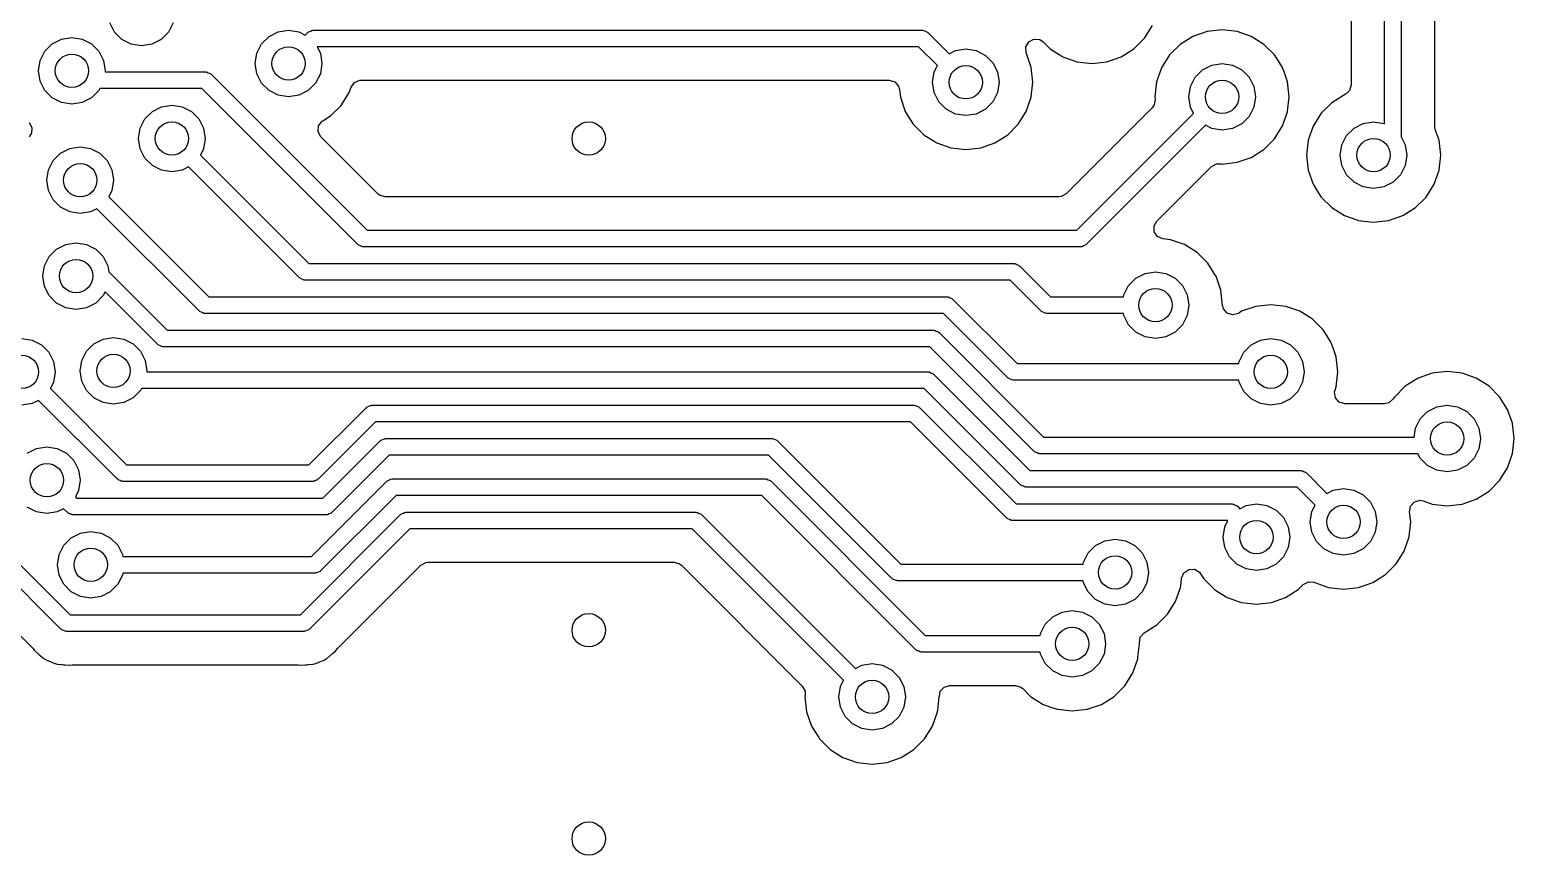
# Model space of a CAD drawing. Extents: x 0.71 to 7.56, y -5.16 to -0.79.
# Drawn here: x 3.26 to 3.961, y -3.787 to -3.397 of the extents above; entities that cross this region are included whole.
import ezdxf

# ---------------------------------------------------------------- set-up
doc = ezdxf.new("R2010")
doc.units = 0
doc.header["$MEASUREMENT"] = 0
doc.layers.add('BLACK', color=7, linetype='CONTINUOUS')

msp = doc.modelspace()

# ---------------------------------------------------------------- linework, layer by layer
at = {"layer": 'BLACK', "linetype": 'CONTINUOUS'}
for p, q in [((3.89961, -3.44188), (3.89961, -3.22808)), ((3.90748, -3.22645), (3.90748, -3.44752)), ((3.92325, -3.44291), (3.92325, -3.26353)), ((3.88384, -3.27413), (3.88384, -3.42351)), ((3.29961, -3.39851), (3.29738, -3.39412)), ((3.32733, -3.39412), (3.32509, -3.39851)), ((3.27466, -3.40184), (3.27953, -3.40107)), ((3.27953, -3.40107), (3.28439, -3.40184)), ((3.3031, -3.402), (3.29961, -3.39851)), ((3.32509, -3.39851), (3.32161, -3.402)), ((3.36915, -3.40411), (3.37263, -3.40063)), ((3.37263, -3.40063), (3.37702, -3.39839)), ((3.37702, -3.39839), (3.38189, -3.39762)), ((3.38189, -3.39762), (3.38676, -3.39839)), ((3.38676, -3.39839), (3.38977, -3.39992)), ((3.38977, -3.39992), (3.3909, -3.39879)), ((3.3909, -3.39879), (3.39118, -3.39865)), ((3.39118, -3.39865), (3.39137, -3.39839)), ((3.39137, -3.39839), (3.39224, -3.3981)), ((3.39224, -3.3981), (3.39307, -3.39769)), ((3.39307, -3.39769), (3.39338, -3.39774)), ((3.39338, -3.39774), (3.39368, -3.39764)), ((3.39368, -3.39764), (3.68108, -3.39764)), ((3.68108, -3.39764), (3.68138, -3.39774)), ((3.68138, -3.39774), (3.68169, -3.39769)), ((3.68169, -3.39769), (3.68251, -3.3981)), ((3.68251, -3.3981), (3.68339, -3.39839)), ((3.68339, -3.39839), (3.68358, -3.39865)), ((3.68358, -3.39865), (3.68386, -3.39879)), ((3.68386, -3.39879), (3.69388, -3.40882)), ((3.78613, -3.40142), (3.78991, -3.3954)), ((3.80907, -3.40056), (3.80306, -3.40434)), ((3.81578, -3.39821), (3.80907, -3.40056)), ((3.82283, -3.39742), (3.81578, -3.39821)), ((3.81578, -3.39821), (3.81578, -3.39821)), ((3.82989, -3.39821), (3.82283, -3.39742)), ((3.82283, -3.39742), (3.82283, -3.39742)), ((3.8366, -3.40056), (3.82989, -3.39821)), ((3.82989, -3.39821), (3.82989, -3.39821)), ((3.83914, -3.40216), (3.8366, -3.40056)), ((3.26455, -3.41195), (3.26679, -3.40756)), ((3.26679, -3.40756), (3.27027, -3.40408)), ((3.27027, -3.40408), (3.27466, -3.40184)), ((3.28439, -3.40184), (3.28878, -3.40408)), ((3.28878, -3.40408), (3.29227, -3.40756)), ((3.29227, -3.40756), (3.2945, -3.41195)), ((3.30749, -3.40423), (3.3031, -3.402)), ((3.31235, -3.40501), (3.30749, -3.40423)), ((3.31722, -3.40423), (3.31235, -3.40501)), ((3.32161, -3.402), (3.31722, -3.40423)), ((3.36691, -3.4085), (3.36915, -3.40411)), ((3.67945, -3.40551), (3.39534, -3.40551)), ((3.39534, -3.40551), (3.39687, -3.4085)), ((3.68832, -3.41438), (3.67945, -3.40551)), ((3.69388, -3.40882), (3.69689, -3.40728)), ((3.69689, -3.40728), (3.70176, -3.40651)), ((3.70176, -3.40651), (3.70663, -3.40728)), ((3.70663, -3.40728), (3.71102, -3.40952)), ((3.73011, -3.4055), (3.73147, -3.40311)), ((3.73025, -3.40825), (3.73011, -3.4055)), ((3.73147, -3.40311), (3.73392, -3.40185)), ((3.73392, -3.40185), (3.73665, -3.4021)), ((3.73665, -3.4021), (3.73831, -3.40318)), ((3.73831, -3.40318), (3.74156, -3.40644)), ((3.74156, -3.40644), (3.74387, -3.40789)), ((3.74387, -3.40789), (3.74621, -3.40936)), ((3.7751, -3.41022), (3.78111, -3.40644)), ((3.78111, -3.40644), (3.78613, -3.40142)), ((3.80306, -3.40434), (3.79804, -3.40936)), ((3.84261, -3.40434), (3.83914, -3.40216)), ((3.84763, -3.40936), (3.84261, -3.40434)), ((3.26378, -3.41682), (3.26455, -3.41195)), ((3.2945, -3.41195), (3.29528, -3.41682)), ((3.36614, -3.41337), (3.36691, -3.4085)), ((3.36691, -3.41823), (3.36614, -3.41337)), ((3.39687, -3.4085), (3.39764, -3.41337)), ((3.39764, -3.41337), (3.39687, -3.41823)), ((3.68678, -3.41739), (3.68832, -3.41438)), ((3.71102, -3.40952), (3.7145, -3.413)), ((3.7145, -3.413), (3.71674, -3.41739)), ((3.73268, -3.4152), (3.73025, -3.40825)), ((3.74621, -3.40936), (3.74758, -3.41022)), ((3.74758, -3.41022), (3.75428, -3.41256)), ((3.75428, -3.41256), (3.75428, -3.41256)), ((3.75428, -3.41256), (3.76134, -3.41336)), ((3.76134, -3.41336), (3.76839, -3.41256)), ((3.76134, -3.41336), (3.76134, -3.41336)), ((3.76134, -3.41336), (3.76134, -3.41336)), ((3.76839, -3.41256), (3.7751, -3.41022)), ((3.76839, -3.41256), (3.76839, -3.41256)), ((3.76839, -3.41256), (3.76839, -3.41256)), ((3.79804, -3.40936), (3.79426, -3.41537)), ((3.81358, -3.41639), (3.81797, -3.41416)), ((3.81797, -3.41416), (3.82283, -3.41339)), ((3.82283, -3.41339), (3.8277, -3.41416)), ((3.8277, -3.41416), (3.83209, -3.41639)), ((3.84848, -3.41071), (3.84763, -3.40936)), ((3.8513, -3.4152), (3.84848, -3.41071)), ((3.26455, -3.42168), (3.26378, -3.41682)), ((3.26679, -3.42607), (3.26455, -3.42168)), ((3.29528, -3.41682), (3.2952, -3.41732)), ((3.2952, -3.41732), (3.34252, -3.41732)), ((3.34252, -3.41732), (3.34282, -3.41742)), ((3.34282, -3.41742), (3.34314, -3.41737)), ((3.34314, -3.41737), (3.34396, -3.41779)), ((3.34396, -3.41779), (3.34483, -3.41807)), ((3.34483, -3.41807), (3.34502, -3.41833)), ((3.34502, -3.41833), (3.3453, -3.41848)), ((3.3453, -3.41848), (3.41895, -3.49213)), ((3.36915, -3.42262), (3.36691, -3.41823)), ((3.39687, -3.41823), (3.39463, -3.42262)), ((3.41297, -3.42231), (3.41553, -3.4213)), ((3.41553, -3.4213), (3.41597, -3.42128)), ((3.41597, -3.42128), (3.66557, -3.42128)), ((3.66557, -3.42128), (3.66821, -3.42205)), ((3.66821, -3.42205), (3.67001, -3.42413)), ((3.68601, -3.42226), (3.68678, -3.41739)), ((3.71674, -3.41739), (3.71751, -3.42226)), ((3.73348, -3.42226), (3.73268, -3.4152)), ((3.73268, -3.4152), (3.73268, -3.4152)), ((3.79191, -3.42208), (3.79112, -3.42913)), ((3.79426, -3.41537), (3.79191, -3.42208)), ((3.79191, -3.42208), (3.79191, -3.42208)), ((3.80786, -3.42427), (3.81009, -3.41988)), ((3.81009, -3.41988), (3.81358, -3.41639)), ((3.83209, -3.41639), (3.83558, -3.41988)), ((3.83558, -3.41988), (3.83781, -3.42427)), ((3.85141, -3.41537), (3.8513, -3.4152)), ((3.85191, -3.41682), (3.85141, -3.41537)), ((3.85375, -3.42208), (3.85191, -3.41682)), ((3.85455, -3.42913), (3.85375, -3.42208)), ((3.85375, -3.42208), (3.85375, -3.42208)), ((3.27027, -3.42956), (3.26679, -3.42607)), ((3.29227, -3.42607), (3.28878, -3.42956)), ((3.29271, -3.4252), (3.29227, -3.42607)), ((3.34089, -3.4252), (3.29271, -3.4252)), ((3.41454, -3.49885), (3.34089, -3.4252)), ((3.37263, -3.42611), (3.36915, -3.42262)), ((3.37702, -3.42834), (3.37263, -3.42611)), ((3.38189, -3.42911), (3.37702, -3.42834)), ((3.38676, -3.42834), (3.38189, -3.42911)), ((3.39115, -3.42611), (3.38676, -3.42834)), ((3.39463, -3.42262), (3.39115, -3.42611)), ((3.40669, -3.43314), (3.41046, -3.42713)), ((3.41046, -3.42713), (3.41137, -3.42455)), ((3.41137, -3.42455), (3.41297, -3.42231)), ((3.67001, -3.42413), (3.67042, -3.42561)), ((3.67042, -3.42561), (3.67084, -3.42932)), ((3.68678, -3.42713), (3.68601, -3.42226)), ((3.68902, -3.43152), (3.68678, -3.42713)), ((3.71674, -3.42713), (3.7145, -3.43152)), ((3.71751, -3.42226), (3.71674, -3.42713)), ((3.73268, -3.42932), (3.7327, -3.42913)), ((3.7327, -3.42913), (3.73348, -3.42226)), ((3.73348, -3.42226), (3.73348, -3.42226)), ((3.79112, -3.42913), (3.79112, -3.42913)), ((3.79112, -3.42913), (3.79125, -3.43026)), ((3.80709, -3.42913), (3.80786, -3.42427)), ((3.80786, -3.434), (3.80709, -3.42913)), ((3.83781, -3.42427), (3.83858, -3.42913)), ((3.83858, -3.42913), (3.83781, -3.434)), ((3.85377, -3.43602), (3.85455, -3.42913)), ((3.85455, -3.42913), (3.85455, -3.42913)), ((3.88062, -3.4281), (3.87461, -3.43188)), ((3.88066, -3.42808), (3.88062, -3.4281)), ((3.88099, -3.42795), (3.88066, -3.42808)), ((3.88306, -3.42615), (3.88099, -3.42795)), ((3.88384, -3.42351), (3.88306, -3.42615)), ((3.27466, -3.43179), (3.27027, -3.42956)), ((3.27953, -3.43256), (3.27466, -3.43179)), ((3.28439, -3.43179), (3.27953, -3.43256)), ((3.28878, -3.42956), (3.28439, -3.43179)), ((3.31403, -3.43954), (3.31752, -3.43606)), ((3.31752, -3.43606), (3.32191, -3.43382)), ((3.32191, -3.43382), (3.32677, -3.43305)), ((3.32677, -3.43305), (3.33164, -3.43382)), ((3.33164, -3.43382), (3.33603, -3.43606)), ((3.33603, -3.43606), (3.33951, -3.43954)), ((3.40166, -3.43816), (3.40669, -3.43314)), ((3.67084, -3.42932), (3.67084, -3.42932)), ((3.67084, -3.42932), (3.67319, -3.43602)), ((3.67319, -3.43602), (3.67524, -3.43928)), ((3.6925, -3.435), (3.68902, -3.43152)), ((3.69689, -3.43724), (3.6925, -3.435)), ((3.71102, -3.435), (3.70663, -3.43724)), ((3.7145, -3.43152), (3.71102, -3.435)), ((3.72656, -3.44203), (3.73034, -3.43602)), ((3.73034, -3.43602), (3.73268, -3.42932)), ((3.78985, -3.43425), (3.74917, -3.47493)), ((3.79077, -3.43297), (3.78985, -3.43425)), ((3.79125, -3.43026), (3.79077, -3.43297)), ((3.80939, -3.43701), (3.80786, -3.434)), ((3.83781, -3.434), (3.83558, -3.43839)), ((3.85141, -3.44289), (3.85375, -3.43619)), ((3.85375, -3.43619), (3.85377, -3.43602)), ((3.87461, -3.43188), (3.86959, -3.4369)), ((3.25932, -3.44118), (3.26064, -3.44359)), ((3.31179, -3.44393), (3.31403, -3.43954)), ((3.33951, -3.43954), (3.34175, -3.44393)), ((3.39585, -3.44562), (3.39604, -3.44288)), ((3.39604, -3.44288), (3.39769, -3.44068)), ((3.39769, -3.44068), (3.39802, -3.44045)), ((3.39802, -3.44045), (3.40166, -3.43816)), ((3.67524, -3.43928), (3.67697, -3.44203)), ((3.67697, -3.44203), (3.68199, -3.44706)), ((3.70176, -3.43801), (3.69689, -3.43724)), ((3.70663, -3.43724), (3.70176, -3.43801)), ((3.72154, -3.44706), (3.72656, -3.44203)), ((3.75427, -3.49213), (3.80939, -3.43701)), ((3.81496, -3.44258), (3.75869, -3.49885)), ((3.81797, -3.44411), (3.81496, -3.44258)), ((3.83209, -3.44187), (3.8277, -3.44411)), ((3.83558, -3.43839), (3.83209, -3.44187)), ((3.84763, -3.44891), (3.85141, -3.44289)), ((3.86581, -3.44291), (3.86347, -3.44962)), ((3.86959, -3.4369), (3.86581, -3.44291)), ((3.88513, -3.44393), (3.88952, -3.4417)), ((3.88952, -3.4417), (3.89439, -3.44093)), ((3.89439, -3.44093), (3.89925, -3.4417)), ((3.89925, -3.4417), (3.89961, -3.44188)), ((3.92352, -3.44452), (3.92325, -3.44291)), ((3.26044, -3.44633), (3.25932, -3.44808)), ((3.26064, -3.44359), (3.26044, -3.44633)), ((3.31102, -3.4488), (3.31179, -3.44393)), ((3.31179, -3.45367), (3.31102, -3.4488)), ((3.34175, -3.44393), (3.34252, -3.4488)), ((3.34252, -3.4488), (3.34175, -3.45367)), ((3.39716, -3.44804), (3.39585, -3.44562)), ((3.42405, -3.47493), (3.39716, -3.44804)), ((3.68199, -3.44706), (3.688, -3.45083)), ((3.71552, -3.45083), (3.72154, -3.44706)), ((3.82283, -3.44488), (3.81797, -3.44411)), ((3.8277, -3.44411), (3.82283, -3.44488)), ((3.84261, -3.45393), (3.84763, -3.44891)), ((3.86347, -3.44962), (3.86267, -3.45667)), ((3.86347, -3.44962), (3.86347, -3.44962)), ((3.87941, -3.45181), (3.88165, -3.44742)), ((3.88165, -3.44742), (3.88513, -3.44393)), ((3.90748, -3.44752), (3.90738, -3.44782)), ((3.90738, -3.44782), (3.90741, -3.44797)), ((3.90741, -3.44797), (3.90936, -3.45181)), ((3.92531, -3.44962), (3.92352, -3.44452)), ((3.9261, -3.45667), (3.92531, -3.44962)), ((3.92531, -3.44962), (3.92531, -3.44962)), ((3.27072, -3.45925), (3.27421, -3.45576)), ((3.27421, -3.45576), (3.2786, -3.45353)), ((3.2786, -3.45353), (3.28346, -3.45276)), ((3.28346, -3.45276), (3.28833, -3.45353)), ((3.28833, -3.45353), (3.29272, -3.45576)), ((3.29272, -3.45576), (3.29621, -3.45925)), ((3.31403, -3.45806), (3.31179, -3.45367)), ((3.34175, -3.45367), (3.34022, -3.45668)), ((3.34022, -3.45668), (3.39141, -3.50787)), ((3.688, -3.45083), (3.6947, -3.45318)), ((3.6947, -3.45318), (3.6947, -3.45318)), ((3.6947, -3.45318), (3.70176, -3.45397)), ((3.70176, -3.45397), (3.70882, -3.45318)), ((3.70176, -3.45397), (3.70176, -3.45397)), ((3.70176, -3.45397), (3.70176, -3.45397)), ((3.70882, -3.45318), (3.71552, -3.45083)), ((3.70882, -3.45318), (3.70882, -3.45318)), ((3.70882, -3.45318), (3.70882, -3.45318)), ((3.8366, -3.45771), (3.84261, -3.45393)), ((3.86267, -3.45667), (3.86267, -3.45667)), ((3.86267, -3.45667), (3.86347, -3.46373)), ((3.87864, -3.45667), (3.87941, -3.45181)), ((3.87941, -3.46154), (3.87864, -3.45667)), ((3.90936, -3.45181), (3.91013, -3.45667)), ((3.91013, -3.45667), (3.90936, -3.46154)), ((3.92533, -3.46355), (3.9261, -3.45667)), ((3.9261, -3.45667), (3.9261, -3.45667)), ((3.26772, -3.4685), (3.26849, -3.46364)), ((3.26849, -3.46364), (3.27072, -3.45925)), ((3.29621, -3.45925), (3.29844, -3.46364)), ((3.29844, -3.46364), (3.29921, -3.4685)), ((3.31752, -3.46154), (3.31403, -3.45806)), ((3.32191, -3.46378), (3.31752, -3.46154)), ((3.32677, -3.46455), (3.32191, -3.46378)), ((3.33164, -3.46378), (3.32677, -3.46455)), ((3.33465, -3.46224), (3.33164, -3.46378)), ((3.387, -3.51459), (3.33465, -3.46224)), ((3.79194, -3.4879), (3.81771, -3.46212)), ((3.81771, -3.46212), (3.82013, -3.4608)), ((3.82013, -3.4608), (3.82171, -3.46072)), ((3.82171, -3.46072), (3.82243, -3.4608)), ((3.82243, -3.4608), (3.82283, -3.46085)), ((3.82283, -3.46085), (3.82989, -3.46005)), ((3.82283, -3.46085), (3.82283, -3.46085)), ((3.82283, -3.46085), (3.82283, -3.46085)), ((3.82989, -3.46005), (3.8366, -3.45771)), ((3.82989, -3.46005), (3.82989, -3.46005)), ((3.82989, -3.46005), (3.82989, -3.46005)), ((3.86347, -3.46373), (3.86347, -3.46373)), ((3.86347, -3.46373), (3.86581, -3.47043)), ((3.88165, -3.46593), (3.87941, -3.46154)), ((3.90936, -3.46154), (3.90713, -3.46593)), ((3.92296, -3.47043), (3.92531, -3.46373)), ((3.92531, -3.46373), (3.92533, -3.46355)), ((3.26849, -3.47337), (3.26772, -3.4685)), ((3.29921, -3.4685), (3.29844, -3.47337)), ((3.86581, -3.47043), (3.86871, -3.47505)), ((3.88513, -3.46941), (3.88165, -3.46593)), ((3.88952, -3.47165), (3.88513, -3.46941)), ((3.90364, -3.46941), (3.89925, -3.47165)), ((3.90713, -3.46593), (3.90364, -3.46941)), ((3.91918, -3.47645), (3.92296, -3.47043)), ((3.27072, -3.47776), (3.26849, -3.47337)), ((3.27421, -3.48124), (3.27072, -3.47776)), ((3.29844, -3.47337), (3.29691, -3.47638)), ((3.29691, -3.47638), (3.34415, -3.52362)), ((3.42487, -3.47558), (3.42405, -3.47493)), ((3.42751, -3.47636), (3.42487, -3.47558)), ((3.74572, -3.47636), (3.42751, -3.47636)), ((3.74676, -3.47625), (3.74572, -3.47636)), ((3.74917, -3.47493), (3.74676, -3.47625)), ((3.86871, -3.47505), (3.86959, -3.47645)), ((3.86959, -3.47645), (3.87461, -3.48147)), ((3.89439, -3.47242), (3.88952, -3.47165)), ((3.89925, -3.47165), (3.89439, -3.47242)), ((3.91416, -3.48147), (3.91918, -3.47645)), ((3.2786, -3.48348), (3.27421, -3.48124)), ((3.28346, -3.48425), (3.2786, -3.48348)), ((3.28833, -3.48348), (3.28346, -3.48425)), ((3.29134, -3.48195), (3.28833, -3.48348)), ((3.33974, -3.53034), (3.29134, -3.48195)), ((3.87461, -3.48147), (3.88062, -3.48525)), ((3.88062, -3.48525), (3.88646, -3.48729)), ((3.90144, -3.48759), (3.90815, -3.48525)), ((3.90815, -3.48525), (3.91416, -3.48147)), ((3.41895, -3.49213), (3.75427, -3.49213)), ((3.79067, -3.49012), (3.79194, -3.4879)), ((3.79075, -3.49287), (3.79067, -3.49012)), ((3.88646, -3.48729), (3.88733, -3.48759)), ((3.88733, -3.48759), (3.88733, -3.48759)), ((3.88733, -3.48759), (3.89439, -3.48839)), ((3.89439, -3.48839), (3.90144, -3.48759)), ((3.89439, -3.48839), (3.89439, -3.48839)), ((3.89439, -3.48839), (3.89439, -3.48839)), ((3.90144, -3.48759), (3.90144, -3.48759)), ((3.90144, -3.48759), (3.90144, -3.48759)), ((3.27224, -3.50104), (3.27663, -3.4988)), ((3.27663, -3.4988), (3.2815, -3.49803)), ((3.2815, -3.49803), (3.28636, -3.4988)), ((3.28636, -3.4988), (3.29075, -3.50104)), ((3.41482, -3.49899), (3.41454, -3.49885)), ((3.41501, -3.49925), (3.41482, -3.49899)), ((3.41589, -3.49953), (3.41501, -3.49925)), ((3.75822, -3.49925), (3.75734, -3.49953)), ((3.75841, -3.49899), (3.75822, -3.49925)), ((3.75869, -3.49885), (3.75841, -3.49899)), ((3.79231, -3.49513), (3.79075, -3.49287)), ((3.79484, -3.4962), (3.79231, -3.49513)), ((3.7984, -3.4966), (3.79484, -3.4962)), ((3.8051, -3.49895), (3.7984, -3.4966)), ((3.7984, -3.4966), (3.7984, -3.4966)), ((3.81111, -3.50272), (3.8051, -3.49895)), ((3.27421, -3.68049), (3.099, -3.50528)), ((3.10429, -3.49943), (3.27863, -3.67377)), ((3.26652, -3.50891), (3.26876, -3.50452)), ((3.26876, -3.50452), (3.27224, -3.50104)), ((3.29075, -3.50104), (3.29424, -3.50452)), ((3.29424, -3.50452), (3.29647, -3.50891)), ((3.41671, -3.49995), (3.41589, -3.49953)), ((3.41702, -3.4999), (3.41671, -3.49995)), ((3.41732, -3.5), (3.41702, -3.4999)), ((3.75591, -3.5), (3.41732, -3.5)), ((3.75621, -3.4999), (3.75591, -3.5)), ((3.75652, -3.49995), (3.75621, -3.4999)), ((3.75734, -3.49953), (3.75652, -3.49995)), ((3.81613, -3.50775), (3.81111, -3.50272)), ((3.26575, -3.51378), (3.26652, -3.50891)), ((3.29647, -3.50891), (3.29693, -3.51181)), ((3.29693, -3.51181), (3.32449, -3.53937)), ((3.39141, -3.50787), (3.72441, -3.50787)), ((3.72441, -3.50787), (3.72471, -3.50797)), ((3.72471, -3.50797), (3.72503, -3.50792)), ((3.72503, -3.50792), (3.72585, -3.50834)), ((3.72585, -3.50834), (3.72672, -3.50863)), ((3.72672, -3.50863), (3.72691, -3.50888)), ((3.72691, -3.50888), (3.72719, -3.50903)), ((3.72719, -3.50903), (3.74175, -3.52358)), ((3.78208, -3.51478), (3.78647, -3.51254)), ((3.78647, -3.51254), (3.79134, -3.51177)), ((3.79134, -3.51177), (3.79621, -3.51254)), ((3.79621, -3.51254), (3.8006, -3.51478)), ((3.81991, -3.51376), (3.81613, -3.50775)), ((3.26652, -3.51865), (3.26575, -3.51378)), ((3.26876, -3.52304), (3.26652, -3.51865)), ((3.38728, -3.51474), (3.387, -3.51459)), ((3.38747, -3.515), (3.38728, -3.51474)), ((3.38835, -3.51528), (3.38747, -3.515)), ((3.38917, -3.5157), (3.38835, -3.51528)), ((3.38948, -3.51565), (3.38917, -3.5157)), ((3.38978, -3.51575), (3.38948, -3.51565)), ((3.72278, -3.51575), (3.38978, -3.51575)), ((3.73733, -3.5303), (3.72278, -3.51575)), ((3.77636, -3.52265), (3.7786, -3.51826)), ((3.7786, -3.51826), (3.78208, -3.51478)), ((3.8006, -3.51478), (3.80408, -3.51826)), ((3.80408, -3.51826), (3.80632, -3.52265)), ((3.81995, -3.51386), (3.81991, -3.51376)), ((3.82226, -3.52046), (3.81995, -3.51386)), ((3.09645, -3.52503), (3.26119, -3.68977)), ((3.27224, -3.52652), (3.26876, -3.52304)), ((3.27663, -3.52876), (3.27224, -3.52652)), ((3.29075, -3.52652), (3.28636, -3.52876)), ((3.29424, -3.52304), (3.29075, -3.52652)), ((3.29518, -3.52119), (3.29424, -3.52304)), ((3.32008, -3.54609), (3.29518, -3.52119)), ((3.34415, -3.52362), (3.69291, -3.52362)), ((3.69291, -3.52362), (3.69322, -3.52372)), ((3.69322, -3.52372), (3.69353, -3.52367)), ((3.69353, -3.52367), (3.69435, -3.52409)), ((3.69435, -3.52409), (3.69523, -3.52437)), ((3.69523, -3.52437), (3.69541, -3.52463)), ((3.69541, -3.52463), (3.6957, -3.52478)), ((3.6957, -3.52478), (3.726, -3.55508)), ((3.74175, -3.52358), (3.77621, -3.52358)), ((3.77621, -3.52358), (3.77636, -3.52265)), ((3.80632, -3.52265), (3.80709, -3.52752)), ((3.82308, -3.52779), (3.82226, -3.52046)), ((3.82226, -3.52046), (3.82226, -3.52046)), ((3.84582, -3.5273), (3.83877, -3.5281)), ((3.85288, -3.5281), (3.84582, -3.5273)), ((3.84582, -3.5273), (3.84582, -3.5273)), ((3.2815, -3.52953), (3.27663, -3.52876)), ((3.28636, -3.52876), (3.2815, -3.52953)), ((3.34002, -3.53049), (3.33974, -3.53034)), ((3.34021, -3.53074), (3.34002, -3.53049)), ((3.34108, -3.53103), (3.34021, -3.53074)), ((3.3419, -3.53145), (3.34108, -3.53103)), ((3.34222, -3.5314), (3.3419, -3.53145)), ((3.34252, -3.5315), (3.34222, -3.5314)), ((3.69128, -3.5315), (3.34252, -3.5315)), ((3.72159, -3.5618), (3.69128, -3.5315)), ((3.73762, -3.53045), (3.73733, -3.5303)), ((3.7378, -3.5307), (3.73762, -3.53045)), ((3.73868, -3.53099), (3.7378, -3.5307)), ((3.7395, -3.53141), (3.73868, -3.53099)), ((3.73982, -3.53136), (3.7395, -3.53141)), ((3.74012, -3.53146), (3.73982, -3.53136)), ((3.77621, -3.53146), (3.74012, -3.53146)), ((3.77636, -3.53239), (3.77621, -3.53146)), ((3.7786, -3.53678), (3.77636, -3.53239)), ((3.80632, -3.53239), (3.80408, -3.53678)), ((3.80709, -3.52752), (3.80632, -3.53239)), ((3.82316, -3.52778), (3.82308, -3.52779)), ((3.82347, -3.52925), (3.82316, -3.52778)), ((3.82525, -3.53135), (3.82347, -3.52925)), ((3.82789, -3.53215), (3.82525, -3.53135)), ((3.83053, -3.5314), (3.82789, -3.53215)), ((3.83206, -3.53044), (3.83053, -3.5314)), ((3.83877, -3.5281), (3.83206, -3.53044)), ((3.83877, -3.5281), (3.83877, -3.5281)), ((3.85958, -3.53044), (3.85288, -3.5281)), ((3.85288, -3.5281), (3.85288, -3.5281)), ((3.86454, -3.53355), (3.85958, -3.53044)), ((3.8656, -3.53422), (3.86454, -3.53355)), ((3.87062, -3.53924), (3.8656, -3.53422)), ((3.32449, -3.53937), (3.68639, -3.53937)), ((3.68639, -3.53937), (3.68669, -3.53947)), ((3.68669, -3.53947), (3.68701, -3.53942)), ((3.68701, -3.53942), (3.68783, -3.53984)), ((3.68783, -3.53984), (3.6887, -3.54012)), ((3.6887, -3.54012), (3.68889, -3.54038)), ((3.68889, -3.54038), (3.68917, -3.54052)), ((3.68917, -3.54052), (3.73853, -3.58988)), ((3.78208, -3.54026), (3.7786, -3.53678)), ((3.78647, -3.5425), (3.78208, -3.54026)), ((3.8006, -3.54026), (3.79621, -3.5425)), ((3.80408, -3.53678), (3.8006, -3.54026)), ((3.87149, -3.54062), (3.87062, -3.53924)), ((3.874, -3.54462), (3.87149, -3.54062)), ((3.25591, -3.54331), (3.26077, -3.54408)), ((3.26077, -3.54408), (3.26516, -3.54631)), ((3.26516, -3.54631), (3.26865, -3.5498)), ((3.28643, -3.54931), (3.28991, -3.54582)), ((3.28991, -3.54582), (3.2943, -3.54359)), ((3.2943, -3.54359), (3.29917, -3.54281)), ((3.29917, -3.54281), (3.30404, -3.54359)), ((3.30404, -3.54359), (3.30843, -3.54582)), ((3.30843, -3.54582), (3.31191, -3.54931)), ((3.32036, -3.54624), (3.32008, -3.54609)), ((3.32055, -3.54649), (3.32036, -3.54624)), ((3.32143, -3.54678), (3.32055, -3.54649)), ((3.32225, -3.5472), (3.32143, -3.54678)), ((3.32256, -3.54715), (3.32225, -3.5472)), ((3.32286, -3.54724), (3.32256, -3.54715)), ((3.68476, -3.54724), (3.32286, -3.54724)), ((3.73411, -3.5966), (3.68476, -3.54724)), ((3.79134, -3.54327), (3.78647, -3.5425)), ((3.79621, -3.5425), (3.79134, -3.54327)), ((3.83308, -3.54976), (3.83657, -3.54628)), ((3.83657, -3.54628), (3.84096, -3.54404)), ((3.84096, -3.54404), (3.84582, -3.54327)), ((3.84582, -3.54327), (3.85069, -3.54404)), ((3.85069, -3.54404), (3.85508, -3.54628)), ((3.85508, -3.54628), (3.85856, -3.54976)), ((3.8744, -3.54526), (3.874, -3.54462)), ((3.87576, -3.54915), (3.8744, -3.54526)), ((3.26865, -3.5498), (3.27088, -3.55419)), ((3.27088, -3.55419), (3.27165, -3.55906)), ((3.28342, -3.55856), (3.28419, -3.5537)), ((3.28419, -3.5537), (3.28643, -3.54931)), ((3.31191, -3.54931), (3.31415, -3.5537)), ((3.31415, -3.5537), (3.31492, -3.55856)), ((3.726, -3.55508), (3.8307, -3.55508)), ((3.8307, -3.55508), (3.83085, -3.55415)), ((3.83085, -3.55415), (3.83308, -3.54976)), ((3.85856, -3.54976), (3.8608, -3.55415)), ((3.8608, -3.55415), (3.86157, -3.55902)), ((3.87674, -3.55196), (3.87576, -3.54915)), ((3.87754, -3.55902), (3.87674, -3.55196)), ((3.87674, -3.55196), (3.87674, -3.55196)), ((3.27165, -3.55906), (3.27088, -3.56392)), ((3.28419, -3.56343), (3.28342, -3.55856)), ((3.31492, -3.55856), (3.31484, -3.55906)), ((3.31484, -3.55906), (3.6838, -3.55906)), ((3.6838, -3.55906), (3.68411, -3.55915)), ((3.68411, -3.55915), (3.68442, -3.5591)), ((3.68442, -3.5591), (3.68524, -3.55952)), ((3.68524, -3.55952), (3.68612, -3.55981)), ((3.68612, -3.55981), (3.68631, -3.56006)), ((3.68631, -3.56006), (3.68659, -3.56021)), ((3.68659, -3.56021), (3.732, -3.60562)), ((3.72187, -3.56194), (3.72159, -3.5618)), ((3.72206, -3.5622), (3.72187, -3.56194)), ((3.72293, -3.56249), (3.72206, -3.5622)), ((3.86157, -3.55902), (3.8608, -3.56388)), ((3.87674, -3.56607), (3.87754, -3.55902)), ((3.87754, -3.55902), (3.87754, -3.55902)), ((3.91537, -3.56198), (3.90936, -3.56576)), ((3.92208, -3.55963), (3.91537, -3.56198)), ((3.92913, -3.55884), (3.92208, -3.55963)), ((3.92208, -3.55963), (3.92208, -3.55963)), ((3.93619, -3.55963), (3.92913, -3.55884)), ((3.92913, -3.55884), (3.92913, -3.55884)), ((3.94289, -3.56198), (3.93619, -3.55963)), ((3.93619, -3.55963), (3.93619, -3.55963)), ((3.94815, -3.56528), (3.94289, -3.56198)), ((3.27088, -3.56392), (3.26935, -3.56693)), ((3.26935, -3.56693), (3.30534, -3.60292)), ((3.28643, -3.56782), (3.28419, -3.56343)), ((3.28991, -3.5713), (3.28643, -3.56782)), ((3.31191, -3.56782), (3.30843, -3.5713)), ((3.31237, -3.56693), (3.31191, -3.56782)), ((3.68217, -3.56693), (3.31237, -3.56693)), ((3.72759, -3.61234), (3.68217, -3.56693)), ((3.72375, -3.5629), (3.72293, -3.56249)), ((3.72407, -3.56285), (3.72375, -3.5629)), ((3.72437, -3.56295), (3.72407, -3.56285)), ((3.8307, -3.56295), (3.72437, -3.56295)), ((3.83085, -3.56388), (3.8307, -3.56295)), ((3.83308, -3.56827), (3.83085, -3.56388)), ((3.83657, -3.57176), (3.83308, -3.56827)), ((3.85856, -3.56827), (3.85508, -3.57176)), ((3.8608, -3.56388), (3.85856, -3.56827)), ((3.87598, -3.56853), (3.8762, -3.56761)), ((3.87637, -3.57125), (3.87598, -3.56853)), ((3.8762, -3.56761), (3.87674, -3.56607)), ((3.87674, -3.56607), (3.87674, -3.56607)), ((3.87674, -3.56607), (3.87674, -3.56607)), ((3.90936, -3.56576), (3.90434, -3.57078)), ((3.94891, -3.56576), (3.94815, -3.56528)), ((3.95393, -3.57078), (3.94891, -3.56576)), ((3.26077, -3.57403), (3.25591, -3.5748)), ((3.26378, -3.5725), (3.26077, -3.57403)), ((3.30093, -3.60964), (3.26378, -3.5725)), ((3.2943, -3.57354), (3.28991, -3.5713)), ((3.29917, -3.57431), (3.2943, -3.57354)), ((3.30404, -3.57354), (3.29917, -3.57431)), ((3.30843, -3.5713), (3.30404, -3.57354)), ((3.39151, -3.60292), (3.41848, -3.57596)), ((3.41848, -3.57596), (3.41876, -3.57581)), ((3.41876, -3.57581), (3.41895, -3.57556)), ((3.41895, -3.57556), (3.41982, -3.57527)), ((3.41982, -3.57527), (3.42064, -3.57485)), ((3.42064, -3.57485), (3.42096, -3.5749)), ((3.42096, -3.5749), (3.42126, -3.5748)), ((3.42126, -3.5748), (3.67728, -3.5748)), ((3.67728, -3.5748), (3.67758, -3.5749)), ((3.67758, -3.5749), (3.6779, -3.57485)), ((3.6779, -3.57485), (3.67872, -3.57527)), ((3.67872, -3.57527), (3.6796, -3.57556)), ((3.6796, -3.57556), (3.67978, -3.57581)), ((3.67978, -3.57581), (3.68007, -3.57596)), ((3.68007, -3.57596), (3.72548, -3.62137)), ((3.84096, -3.57399), (3.83657, -3.57176)), ((3.84582, -3.57476), (3.84096, -3.57399)), ((3.85069, -3.57399), (3.84582, -3.57476)), ((3.85508, -3.57176), (3.85069, -3.57399)), ((3.87817, -3.57333), (3.87637, -3.57125)), ((3.88081, -3.57411), (3.87817, -3.57333)), ((3.89955, -3.57411), (3.88081, -3.57411)), ((3.90162, -3.57365), (3.89955, -3.57411)), ((3.90368, -3.57182), (3.90162, -3.57365)), ((3.90434, -3.57078), (3.90368, -3.57182)), ((3.91988, -3.57781), (3.92427, -3.57557)), ((3.92427, -3.57557), (3.92913, -3.5748)), ((3.92913, -3.5748), (3.934, -3.57557)), ((3.934, -3.57557), (3.93839, -3.57781)), ((3.95771, -3.57679), (3.95393, -3.57078)), ((3.42289, -3.58268), (3.39593, -3.60964)), ((3.67565, -3.58268), (3.42289, -3.58268)), ((3.72107, -3.62809), (3.67565, -3.58268)), ((3.91416, -3.58568), (3.91639, -3.58129)), ((3.91639, -3.58129), (3.91988, -3.57781)), ((3.93839, -3.57781), (3.94187, -3.58129)), ((3.94187, -3.58129), (3.94411, -3.58568)), ((3.96, -3.58333), (3.95771, -3.57679)), ((3.96005, -3.58349), (3.96, -3.58333)), ((3.73853, -3.58988), (3.91349, -3.58988)), ((3.91349, -3.58988), (3.91416, -3.58568)), ((3.94411, -3.58568), (3.94488, -3.59055)), ((3.96085, -3.59055), (3.96005, -3.58349)), ((3.96005, -3.58349), (3.96005, -3.58349)), ((3.25846, -3.5975), (3.26285, -3.59526)), ((3.26285, -3.59526), (3.26772, -3.59449)), ((3.26772, -3.59449), (3.27258, -3.59526)), ((3.27258, -3.59526), (3.27697, -3.5975)), ((3.27697, -3.5975), (3.28046, -3.60098)), ((3.39803, -3.61867), (3.425, -3.5917)), ((3.425, -3.5917), (3.42528, -3.59156)), ((3.42528, -3.59156), (3.42547, -3.5913)), ((3.42547, -3.5913), (3.42635, -3.59102)), ((3.42635, -3.59102), (3.42717, -3.5906)), ((3.42717, -3.5906), (3.42748, -3.59065)), ((3.42748, -3.59065), (3.42778, -3.59055)), ((3.42778, -3.59055), (3.61024, -3.59055)), ((3.61024, -3.59055), (3.61054, -3.59065)), ((3.61054, -3.59065), (3.61085, -3.5906)), ((3.61085, -3.5906), (3.61167, -3.59102)), ((3.61167, -3.59102), (3.61255, -3.5913)), ((3.61255, -3.5913), (3.61274, -3.59156)), ((3.61274, -3.59156), (3.61302, -3.5917)), ((3.61302, -3.5917), (3.67114, -3.64982)), ((3.7344, -3.59674), (3.73411, -3.5966)), ((3.73458, -3.597), (3.7344, -3.59674)), ((3.73546, -3.59728), (3.73458, -3.597)), ((3.73628, -3.5977), (3.73546, -3.59728)), ((3.94411, -3.59542), (3.94187, -3.59981)), ((3.94488, -3.59055), (3.94411, -3.59542)), ((3.96005, -3.59761), (3.96085, -3.59055)), ((3.96085, -3.59055), (3.96085, -3.59055)), ((3.28046, -3.60098), (3.28269, -3.60537)), ((3.30534, -3.60292), (3.39151, -3.60292)), ((3.42941, -3.59843), (3.40245, -3.62539)), ((3.60861, -3.59843), (3.42941, -3.59843)), ((3.66672, -3.65654), (3.60861, -3.59843)), ((3.73659, -3.59765), (3.73628, -3.5977)), ((3.7369, -3.59775), (3.73659, -3.59765)), ((3.91534, -3.59775), (3.7369, -3.59775)), ((3.91639, -3.59981), (3.91534, -3.59775)), ((3.91988, -3.60329), (3.91639, -3.59981)), ((3.92427, -3.60553), (3.91988, -3.60329)), ((3.93839, -3.60329), (3.934, -3.60553)), ((3.94187, -3.59981), (3.93839, -3.60329)), ((3.95393, -3.61033), (3.95771, -3.60431)), ((3.95771, -3.60431), (3.96005, -3.59761)), ((3.96005, -3.59761), (3.96005, -3.59761)), ((3.28269, -3.60537), (3.28346, -3.61024)), ((3.28346, -3.61024), (3.28269, -3.6151)), ((3.30121, -3.60979), (3.30093, -3.60964)), ((3.3014, -3.61004), (3.30121, -3.60979)), ((3.30227, -3.61033), (3.3014, -3.61004)), ((3.30309, -3.61075), (3.30227, -3.61033)), ((3.30341, -3.6107), (3.30309, -3.61075)), ((3.30371, -3.6108), (3.30341, -3.6107)), ((3.39314, -3.6108), (3.30371, -3.6108)), ((3.39277, -3.64621), (3.42826, -3.61071)), ((3.39344, -3.6107), (3.39314, -3.6108)), ((3.39376, -3.61075), (3.39344, -3.6107)), ((3.39458, -3.61033), (3.39376, -3.61075)), ((3.39546, -3.61004), (3.39458, -3.61033)), ((3.39564, -3.60979), (3.39546, -3.61004)), ((3.39593, -3.60964), (3.39564, -3.60979)), ((3.42826, -3.61071), (3.42854, -3.61057)), ((3.42854, -3.61057), (3.42873, -3.61031)), ((3.42873, -3.61031), (3.42961, -3.61003)), ((3.42961, -3.61003), (3.43043, -3.60961)), ((3.43043, -3.60961), (3.43074, -3.60966)), ((3.43074, -3.60966), (3.43104, -3.60956)), ((3.43104, -3.60956), (3.60697, -3.60956)), ((3.60697, -3.60956), (3.60728, -3.60966)), ((3.60728, -3.60966), (3.60759, -3.60961)), ((3.60759, -3.60961), (3.60841, -3.61003)), ((3.60841, -3.61003), (3.60929, -3.61031)), ((3.60929, -3.61031), (3.60948, -3.61057)), ((3.60948, -3.61057), (3.60976, -3.61071)), ((3.60976, -3.61071), (3.68262, -3.68358)), ((3.732, -3.60562), (3.85986, -3.60562)), ((3.85986, -3.60562), (3.86016, -3.60572)), ((3.86016, -3.60572), (3.86047, -3.60567)), ((3.86047, -3.60567), (3.86129, -3.60609)), ((3.86129, -3.60609), (3.86217, -3.60638)), ((3.86217, -3.60638), (3.86236, -3.60663)), ((3.86236, -3.60663), (3.86264, -3.60678)), ((3.86264, -3.60678), (3.87232, -3.61646)), ((3.92913, -3.6063), (3.92427, -3.60553)), ((3.934, -3.60553), (3.92913, -3.6063)), ((3.94891, -3.61535), (3.95393, -3.61033)), ((3.28269, -3.6151), (3.28116, -3.61811)), ((3.28116, -3.61811), (3.28172, -3.61867)), ((3.43268, -3.61743), (3.39718, -3.65293)), ((3.60534, -3.61743), (3.43268, -3.61743)), ((3.67821, -3.6903), (3.60534, -3.61743)), ((3.72787, -3.61249), (3.72759, -3.61234)), ((3.72806, -3.61275), (3.72787, -3.61249)), ((3.72894, -3.61303), (3.72806, -3.61275)), ((3.72976, -3.61345), (3.72894, -3.61303)), ((3.73007, -3.6134), (3.72976, -3.61345)), ((3.73037, -3.6135), (3.73007, -3.6134)), ((3.85823, -3.6135), (3.73037, -3.6135)), ((3.86675, -3.62203), (3.85823, -3.6135)), ((3.87232, -3.61646), (3.87533, -3.61492)), ((3.87533, -3.61492), (3.8802, -3.61415)), ((3.8802, -3.61415), (3.88506, -3.61492)), ((3.88506, -3.61492), (3.88945, -3.61716)), ((3.88945, -3.61716), (3.89294, -3.62065)), ((3.94289, -3.61913), (3.94891, -3.61535)), ((3.26285, -3.62521), (3.25846, -3.62298)), ((3.26772, -3.62598), (3.26285, -3.62521)), ((3.27258, -3.62521), (3.26772, -3.62598)), ((3.27559, -3.62368), (3.27258, -3.62521)), ((3.2773, -3.62539), (3.27559, -3.62368)), ((3.27759, -3.62553), (3.2773, -3.62539)), ((3.27777, -3.62579), (3.27759, -3.62553)), ((3.28172, -3.61867), (3.39803, -3.61867)), ((3.40217, -3.62553), (3.40198, -3.62579)), ((3.40245, -3.62539), (3.40217, -3.62553)), ((3.43613, -3.62578), (3.43695, -3.62536)), ((3.43695, -3.62536), (3.43727, -3.62541)), ((3.43727, -3.62541), (3.43757, -3.62531)), ((3.43757, -3.62531), (3.57413, -3.62531)), ((3.57413, -3.62531), (3.57443, -3.62541)), ((3.57443, -3.62541), (3.57474, -3.62536)), ((3.57474, -3.62536), (3.57556, -3.62578)), ((3.72548, -3.62137), (3.82724, -3.62137)), ((3.82724, -3.62137), (3.82754, -3.62147)), ((3.82754, -3.62147), (3.82786, -3.62142)), ((3.82786, -3.62142), (3.82868, -3.62184)), ((3.82868, -3.62184), (3.82956, -3.62212)), ((3.82956, -3.62212), (3.82974, -3.62238)), ((3.82974, -3.62238), (3.83003, -3.62252)), ((3.83003, -3.62252), (3.83116, -3.62366)), ((3.83116, -3.62366), (3.83417, -3.62212)), ((3.83417, -3.62212), (3.83903, -3.62135)), ((3.83903, -3.62135), (3.8439, -3.62212)), ((3.8439, -3.62212), (3.84829, -3.62436)), ((3.84829, -3.62436), (3.85177, -3.62784)), ((3.86445, -3.6299), (3.86522, -3.62504)), ((3.86522, -3.62504), (3.86675, -3.62203)), ((3.89294, -3.62065), (3.89517, -3.62504)), ((3.89517, -3.62504), (3.89594, -3.6299)), ((3.91138, -3.62514), (3.91185, -3.62243)), ((3.91191, -3.6299), (3.91138, -3.62514)), ((3.91185, -3.62243), (3.91371, -3.62041)), ((3.91371, -3.62041), (3.91638, -3.61972)), ((3.91638, -3.61972), (3.91784, -3.61999)), ((3.91784, -3.61999), (3.92208, -3.62147)), ((3.92208, -3.62147), (3.92208, -3.62147)), ((3.92208, -3.62147), (3.92913, -3.62227)), ((3.92913, -3.62227), (3.93619, -3.62147)), ((3.92913, -3.62227), (3.92913, -3.62227)), ((3.92913, -3.62227), (3.92913, -3.62227)), ((3.93619, -3.62147), (3.94289, -3.61913)), ((3.93619, -3.62147), (3.93619, -3.62147)), ((3.93619, -3.62147), (3.93619, -3.62147)), ((3.27865, -3.62608), (3.27777, -3.62579)), ((3.27947, -3.6265), (3.27865, -3.62608)), ((3.27979, -3.62645), (3.27947, -3.6265)), ((3.28009, -3.62654), (3.27979, -3.62645)), ((3.39966, -3.62654), (3.28009, -3.62654)), ((3.38748, -3.67377), (3.43478, -3.62646)), ((3.39997, -3.62645), (3.39966, -3.62654)), ((3.40028, -3.6265), (3.39997, -3.62645)), ((3.4011, -3.62608), (3.40028, -3.6265)), ((3.40198, -3.62579), (3.4011, -3.62608)), ((3.43478, -3.62646), (3.43507, -3.62632)), ((3.43507, -3.62632), (3.43525, -3.62606)), ((3.43525, -3.62606), (3.43613, -3.62578)), ((3.57556, -3.62578), (3.57644, -3.62606)), ((3.57644, -3.62606), (3.57663, -3.62632)), ((3.57663, -3.62632), (3.57691, -3.62646)), ((3.57691, -3.62646), (3.6496, -3.69915)), ((3.72135, -3.62824), (3.72107, -3.62809)), ((3.72154, -3.62849), (3.72135, -3.62824)), ((3.72241, -3.62878), (3.72154, -3.62849)), ((3.72323, -3.6292), (3.72241, -3.62878)), ((3.72355, -3.62915), (3.72323, -3.6292)), ((3.72385, -3.62925), (3.72355, -3.62915)), ((3.82558, -3.62925), (3.72385, -3.62925)), ((3.82329, -3.6371), (3.82406, -3.63223)), ((3.82406, -3.63223), (3.82558, -3.62925)), ((3.85177, -3.62784), (3.85401, -3.63223)), ((3.85401, -3.63223), (3.85478, -3.6371)), ((3.86522, -3.63477), (3.86445, -3.6299)), ((3.89594, -3.6299), (3.89517, -3.63477)), ((3.91114, -3.63678), (3.91191, -3.6299)), ((3.91191, -3.6299), (3.91191, -3.6299)), ((3.27567, -3.64089), (3.27916, -3.63741)), ((3.27916, -3.63741), (3.28355, -3.63517)), ((3.28355, -3.63517), (3.28841, -3.6344)), ((3.28841, -3.6344), (3.29328, -3.63517)), ((3.29328, -3.63517), (3.29767, -3.63741)), ((3.29767, -3.63741), (3.30115, -3.64089)), ((3.4392, -3.63318), (3.39189, -3.68049)), ((3.5725, -3.63318), (3.4392, -3.63318)), ((3.64404, -3.70472), (3.5725, -3.63318)), ((3.76304, -3.64102), (3.76743, -3.63878)), ((3.76743, -3.63878), (3.77229, -3.63801)), ((3.77229, -3.63801), (3.77716, -3.63878)), ((3.77716, -3.63878), (3.78155, -3.64102)), ((3.82406, -3.64197), (3.82329, -3.6371)), ((3.85478, -3.6371), (3.85401, -3.64197)), ((3.86746, -3.63916), (3.86522, -3.63477)), ((3.87094, -3.64264), (3.86746, -3.63916)), ((3.89294, -3.63916), (3.88945, -3.64264)), ((3.89517, -3.63477), (3.89294, -3.63916)), ((3.90877, -3.64366), (3.91112, -3.63696)), ((3.91112, -3.63696), (3.91114, -3.63678)), ((3.27266, -3.65015), (3.27344, -3.64528)), ((3.27344, -3.64528), (3.27567, -3.64089)), ((3.30115, -3.64089), (3.30339, -3.64528)), ((3.30339, -3.64528), (3.30354, -3.64621)), ((3.30354, -3.64621), (3.39277, -3.64621)), ((3.75732, -3.64889), (3.75955, -3.6445)), ((3.75955, -3.6445), (3.76304, -3.64102)), ((3.78155, -3.64102), (3.78503, -3.6445)), ((3.78503, -3.6445), (3.78727, -3.64889)), ((3.82629, -3.64636), (3.82406, -3.64197)), ((3.82978, -3.64984), (3.82629, -3.64636)), ((3.85177, -3.64636), (3.84829, -3.64984)), ((3.85401, -3.64197), (3.85177, -3.64636)), ((3.87533, -3.64488), (3.87094, -3.64264)), ((3.8802, -3.64565), (3.87533, -3.64488)), ((3.88506, -3.64488), (3.8802, -3.64565)), ((3.88945, -3.64264), (3.88506, -3.64488)), ((3.90499, -3.64968), (3.90877, -3.64366)), ((3.27344, -3.65501), (3.27266, -3.65015)), ((3.39671, -3.65333), (3.39583, -3.65362)), ((3.3969, -3.65307), (3.39671, -3.65333)), ((3.39718, -3.65293), (3.3969, -3.65307)), ((3.40491, -3.68977), (3.4443, -3.65038)), ((3.4443, -3.65038), (3.44671, -3.64906)), ((3.44671, -3.64906), (3.44775, -3.64895)), ((3.44775, -3.64895), (3.56394, -3.64895)), ((3.56394, -3.64895), (3.56658, -3.64973)), ((3.56658, -3.64973), (3.5674, -3.65038)), ((3.5674, -3.65038), (3.62449, -3.70748)), ((3.67114, -3.64982), (3.75717, -3.64982)), ((3.75717, -3.64982), (3.75732, -3.64889)), ((3.78727, -3.64889), (3.78804, -3.65376)), ((3.80477, -3.65392), (3.80704, -3.65237)), ((3.80704, -3.65237), (3.80979, -3.65228)), ((3.80979, -3.65228), (3.81215, -3.6537)), ((3.83417, -3.65208), (3.82978, -3.64984)), ((3.83903, -3.65285), (3.83417, -3.65208)), ((3.8439, -3.65208), (3.83903, -3.65285)), ((3.84829, -3.64984), (3.8439, -3.65208)), ((3.89997, -3.6547), (3.90499, -3.64968)), ((3.27567, -3.6594), (3.27344, -3.65501)), ((3.27916, -3.66289), (3.27567, -3.6594)), ((3.30115, -3.6594), (3.29767, -3.66289)), ((3.30339, -3.65501), (3.30115, -3.6594)), ((3.30354, -3.65408), (3.30339, -3.65501)), ((3.3944, -3.65408), (3.30354, -3.65408)), ((3.3947, -3.65399), (3.3944, -3.65408)), ((3.39501, -3.65403), (3.3947, -3.65399)), ((3.39583, -3.65362), (3.39501, -3.65403)), ((3.66701, -3.65669), (3.66672, -3.65654)), ((3.66719, -3.65694), (3.66701, -3.65669)), ((3.66807, -3.65723), (3.66719, -3.65694)), ((3.66889, -3.65765), (3.66807, -3.65723)), ((3.66921, -3.6576), (3.66889, -3.65765)), ((3.66951, -3.6577), (3.66921, -3.6576)), ((3.75717, -3.6577), (3.66951, -3.6577)), ((3.75732, -3.65863), (3.75717, -3.6577)), ((3.75955, -3.66302), (3.75732, -3.65863)), ((3.78727, -3.65863), (3.78503, -3.66302)), ((3.78804, -3.65376), (3.78727, -3.65863)), ((3.80321, -3.66082), (3.80328, -3.66019)), ((3.80328, -3.66019), (3.80366, -3.65686)), ((3.80366, -3.65686), (3.8037, -3.65646)), ((3.8037, -3.65646), (3.80477, -3.65392)), ((3.81215, -3.6537), (3.81269, -3.65441)), ((3.81269, -3.65441), (3.81424, -3.65687)), ((3.81424, -3.65687), (3.81424, -3.65687)), ((3.81424, -3.65687), (3.81926, -3.6619)), ((3.85881, -3.6619), (3.86115, -3.65955)), ((3.86115, -3.65955), (3.86356, -3.65824)), ((3.86356, -3.65824), (3.86621, -3.6584)), ((3.86621, -3.6584), (3.87314, -3.66082)), ((3.88725, -3.66082), (3.89396, -3.65848)), ((3.89396, -3.65848), (3.89997, -3.6547)), ((3.28355, -3.66512), (3.27916, -3.66289)), ((3.28841, -3.66589), (3.28355, -3.66512)), ((3.29328, -3.66512), (3.28841, -3.66589)), ((3.29767, -3.66289), (3.29328, -3.66512)), ((3.76304, -3.6665), (3.75955, -3.66302)), ((3.76743, -3.66874), (3.76304, -3.6665)), ((3.78155, -3.6665), (3.77716, -3.66874)), ((3.78503, -3.66302), (3.78155, -3.6665)), ((3.79709, -3.67353), (3.80087, -3.66752)), ((3.80087, -3.66752), (3.80321, -3.66082)), ((3.81926, -3.6619), (3.82137, -3.66322)), ((3.82137, -3.66322), (3.82476, -3.66535)), ((3.82476, -3.66535), (3.82527, -3.66567)), ((3.82527, -3.66567), (3.83055, -3.66752)), ((3.83055, -3.66752), (3.83198, -3.66802)), ((3.84609, -3.66802), (3.85279, -3.66567)), ((3.85279, -3.66567), (3.85881, -3.6619)), ((3.87314, -3.66082), (3.87314, -3.66082)), ((3.87314, -3.66082), (3.8802, -3.66162)), ((3.8802, -3.66162), (3.88725, -3.66082)), ((3.8802, -3.66162), (3.8802, -3.66162)), ((3.8802, -3.66162), (3.8802, -3.66162)), ((3.88725, -3.66082), (3.88725, -3.66082)), ((3.88725, -3.66082), (3.88725, -3.66082)), ((3.27863, -3.67377), (3.38748, -3.67377)), ((3.74281, -3.67477), (3.7472, -3.67253)), ((3.7472, -3.67253), (3.75206, -3.67176)), ((3.75206, -3.67176), (3.75693, -3.67253)), ((3.75693, -3.67253), (3.76132, -3.67477)), ((3.77229, -3.66951), (3.76743, -3.66874)), ((3.77716, -3.66874), (3.77229, -3.66951)), ((3.79207, -3.67856), (3.79709, -3.67353)), ((3.83198, -3.66802), (3.83198, -3.66802)), ((3.83198, -3.66802), (3.83903, -3.66882)), ((3.83903, -3.66882), (3.84609, -3.66802)), ((3.83903, -3.66882), (3.83903, -3.66882)), ((3.83903, -3.66882), (3.83903, -3.66882)), ((3.84609, -3.66802), (3.84609, -3.66802)), ((3.84609, -3.66802), (3.84609, -3.66802)), ((3.2745, -3.68063), (3.27421, -3.68049)), ((3.27468, -3.68089), (3.2745, -3.68063)), ((3.27556, -3.68118), (3.27468, -3.68089)), ((3.27638, -3.68159), (3.27556, -3.68118)), ((3.2767, -3.68154), (3.27638, -3.68159)), ((3.277, -3.68164), (3.2767, -3.68154)), ((3.38911, -3.68164), (3.277, -3.68164)), ((3.38941, -3.68154), (3.38911, -3.68164)), ((3.38972, -3.68159), (3.38941, -3.68154)), ((3.39055, -3.68118), (3.38972, -3.68159)), ((3.39142, -3.68089), (3.39055, -3.68118)), ((3.39161, -3.68063), (3.39142, -3.68089)), ((3.39189, -3.68049), (3.39161, -3.68063)), ((3.73709, -3.68265), (3.73932, -3.67826)), ((3.73932, -3.67826), (3.74281, -3.67477)), ((3.76132, -3.67477), (3.7648, -3.67826)), ((3.7648, -3.67826), (3.76704, -3.68265)), ((3.78605, -3.68233), (3.79207, -3.67856)), ((3.68262, -3.68358), (3.73694, -3.68358)), ((3.73694, -3.68358), (3.73709, -3.68265)), ((3.76704, -3.68265), (3.76781, -3.68751)), ((3.76781, -3.68751), (3.76704, -3.69238)), ((3.78308, -3.69373), (3.78378, -3.68751)), ((3.78373, -3.68706), (3.7842, -3.68435)), ((3.78378, -3.68751), (3.78373, -3.68706)), ((3.78378, -3.68751), (3.78378, -3.68751)), ((3.7842, -3.68435), (3.78598, -3.68238)), ((3.78598, -3.68238), (3.78605, -3.68233)), ((3.78605, -3.68233), (3.78605, -3.68233)), ((3.26119, -3.68977), (3.26185, -3.69058)), ((3.26185, -3.69058), (3.26195, -3.69074)), ((3.26195, -3.69074), (3.26195, -3.69074)), ((3.26195, -3.69074), (3.2635, -3.69208)), ((3.2635, -3.69208), (3.26362, -3.6922)), ((3.26362, -3.6922), (3.26406, -3.69264)), ((3.26406, -3.69264), (3.26406, -3.69264)), ((3.26406, -3.69264), (3.26406, -3.69264)), ((3.26406, -3.69264), (3.26456, -3.69301)), ((3.26456, -3.69301), (3.26469, -3.69312)), ((3.26469, -3.69312), (3.2654, -3.69373)), ((3.2654, -3.69373), (3.26623, -3.69445)), ((3.26623, -3.69445), (3.26641, -3.69453)), ((3.26641, -3.69453), (3.2673, -3.69506)), ((3.2673, -3.69506), (3.26746, -3.69518)), ((3.26746, -3.69518), (3.26937, -3.69589)), ((3.39674, -3.69589), (3.39787, -3.69547)), ((3.39787, -3.69547), (3.39865, -3.69518)), ((3.39865, -3.69518), (3.3988, -3.69506)), ((3.39865, -3.69518), (3.39865, -3.69518)), ((3.39865, -3.69518), (3.39865, -3.69518)), ((3.3988, -3.69506), (3.3997, -3.69453)), ((3.3997, -3.69453), (3.39987, -3.69445)), ((3.39987, -3.69445), (3.40141, -3.69312)), ((3.40141, -3.69312), (3.40155, -3.69301)), ((3.40155, -3.69301), (3.40166, -3.69292)), ((3.40166, -3.69292), (3.40204, -3.69264)), ((3.40204, -3.69264), (3.40248, -3.6922)), ((3.40248, -3.6922), (3.40261, -3.69208)), ((3.40261, -3.69208), (3.40415, -3.69074)), ((3.40415, -3.69074), (3.40426, -3.69058)), ((3.40426, -3.69058), (3.40491, -3.68977)), ((3.67849, -3.69044), (3.67821, -3.6903)), ((3.67867, -3.6907), (3.67849, -3.69044)), ((3.67955, -3.69098), (3.67867, -3.6907)), ((3.68037, -3.6914), (3.67955, -3.69098)), ((3.68069, -3.69135), (3.68037, -3.6914)), ((3.68099, -3.69145), (3.68069, -3.69135)), ((3.73694, -3.69145), (3.68099, -3.69145)), ((3.73709, -3.69238), (3.73694, -3.69145)), ((3.73932, -3.69677), (3.73709, -3.69238)), ((3.76704, -3.69238), (3.7648, -3.69677)), ((3.78064, -3.70127), (3.78298, -3.69457)), ((3.78298, -3.69457), (3.78308, -3.69373)), ((3.26937, -3.69589), (3.26953, -3.69596)), ((3.26953, -3.69596), (3.2704, -3.69636)), ((3.2704, -3.69636), (3.27139, -3.69681)), ((3.27139, -3.69681), (3.27139, -3.69681)), ((3.27139, -3.69681), (3.27139, -3.69681)), ((3.27139, -3.69681), (3.27158, -3.69683)), ((3.27158, -3.69683), (3.27259, -3.69709)), ((3.27259, -3.69709), (3.27277, -3.69716)), ((3.27277, -3.69716), (3.2748, -3.6973)), ((3.2748, -3.6973), (3.27498, -3.69732)), ((3.27498, -3.69732), (3.27559, -3.69741)), ((3.27559, -3.69741), (3.27621, -3.69741)), ((3.27621, -3.69741), (3.27638, -3.69742)), ((3.27638, -3.69742), (3.27842, -3.69756)), ((3.27842, -3.69756), (3.2786, -3.69752)), ((3.2786, -3.69752), (3.27964, -3.69741)), ((3.27964, -3.69741), (3.38646, -3.69741)), ((3.38646, -3.69741), (3.3875, -3.69752)), ((3.3875, -3.69752), (3.38769, -3.69756)), ((3.38769, -3.69756), (3.38972, -3.69742)), ((3.38972, -3.69742), (3.3899, -3.69741)), ((3.3899, -3.69741), (3.39052, -3.69741)), ((3.39052, -3.69741), (3.39113, -3.69732)), ((3.39113, -3.69732), (3.3913, -3.6973)), ((3.3913, -3.6973), (3.39334, -3.69716)), ((3.39334, -3.69716), (3.39352, -3.69709)), ((3.39352, -3.69709), (3.39453, -3.69683)), ((3.39453, -3.69683), (3.39472, -3.69681)), ((3.39472, -3.69681), (3.39657, -3.69596)), ((3.39657, -3.69596), (3.39674, -3.69589)), ((3.6496, -3.69915), (3.65261, -3.69762)), ((3.65261, -3.69762), (3.65748, -3.69685)), ((3.65748, -3.69685), (3.66235, -3.69762)), ((3.66235, -3.69762), (3.66674, -3.69986)), ((3.66674, -3.69986), (3.67022, -3.70334)), ((3.74281, -3.70025), (3.73932, -3.69677)), ((3.7472, -3.70249), (3.74281, -3.70025)), ((3.75206, -3.70326), (3.7472, -3.70249)), ((3.75693, -3.70249), (3.75206, -3.70326)), ((3.76132, -3.70025), (3.75693, -3.70249)), ((3.7648, -3.69677), (3.76132, -3.70025)), ((3.77686, -3.70729), (3.78064, -3.70127)), ((3.62449, -3.70748), (3.62581, -3.70989)), ((3.64173, -3.7126), (3.6425, -3.70773)), ((3.6425, -3.70773), (3.64404, -3.70472)), ((3.67022, -3.70334), (3.67246, -3.70773)), ((3.67246, -3.70773), (3.67323, -3.7126)), ((3.68968, -3.70994), (3.69154, -3.70791)), ((3.69154, -3.70791), (3.69405, -3.70722)), ((3.69405, -3.70722), (3.72518, -3.70722)), ((3.72518, -3.70722), (3.72782, -3.70799)), ((3.72782, -3.70799), (3.72863, -3.70865)), ((3.72863, -3.70865), (3.73229, -3.71231)), ((3.77184, -3.71231), (3.77686, -3.70729)), ((3.62589, -3.71148), (3.62577, -3.7126)), ((3.62577, -3.7126), (3.62577, -3.7126)), ((3.62577, -3.7126), (3.62656, -3.71966)), ((3.62581, -3.70989), (3.62589, -3.71148)), ((3.6425, -3.71746), (3.64173, -3.7126)), ((3.67323, -3.7126), (3.67246, -3.71746)), ((3.68849, -3.71883), (3.6892, -3.7126)), ((3.6892, -3.7126), (3.6892, -3.71232)), ((3.6892, -3.71232), (3.68926, -3.71232)), ((3.68926, -3.71232), (3.68968, -3.70994)), ((3.73229, -3.71231), (3.7383, -3.71609)), ((3.7383, -3.71609), (3.74332, -3.71784)), ((3.75912, -3.71843), (3.76582, -3.71609)), ((3.76582, -3.71609), (3.77184, -3.71231)), ((3.62656, -3.71966), (3.62656, -3.71966)), ((3.62656, -3.71966), (3.62891, -3.72636)), ((3.64474, -3.72185), (3.6425, -3.71746)), ((3.64822, -3.72534), (3.64474, -3.72185)), ((3.67022, -3.72185), (3.66674, -3.72534)), ((3.67246, -3.71746), (3.67022, -3.72185)), ((3.68605, -3.72636), (3.6884, -3.71966)), ((3.6884, -3.71966), (3.68849, -3.71883)), ((3.74332, -3.71784), (3.74501, -3.71843)), ((3.74501, -3.71843), (3.74501, -3.71843)), ((3.74501, -3.71843), (3.75206, -3.71923)), ((3.75206, -3.71923), (3.75912, -3.71843)), ((3.75206, -3.71923), (3.75206, -3.71923)), ((3.75206, -3.71923), (3.75206, -3.71923)), ((3.75912, -3.71843), (3.75912, -3.71843)), ((3.75912, -3.71843), (3.75912, -3.71843)), ((3.62891, -3.72636), (3.63227, -3.73171)), ((3.65261, -3.72758), (3.64822, -3.72534)), ((3.65748, -3.72835), (3.65261, -3.72758)), ((3.66235, -3.72758), (3.65748, -3.72835)), ((3.66674, -3.72534), (3.66235, -3.72758)), ((3.68228, -3.73237), (3.68605, -3.72636)), ((3.63227, -3.73171), (3.63268, -3.73237)), ((3.63268, -3.73237), (3.63771, -3.73739)), ((3.63771, -3.73739), (3.64372, -3.74117)), ((3.67124, -3.74117), (3.67725, -3.73739)), ((3.67725, -3.73739), (3.68228, -3.73237)), ((3.64372, -3.74117), (3.65042, -3.74352)), ((3.65042, -3.74352), (3.65042, -3.74352)), ((3.65042, -3.74352), (3.65748, -3.74431)), ((3.65748, -3.74431), (3.66454, -3.74352)), ((3.65748, -3.74431), (3.65748, -3.74431)), ((3.65748, -3.74431), (3.65748, -3.74431)), ((3.66454, -3.74352), (3.67124, -3.74117)), ((3.66454, -3.74352), (3.66454, -3.74352)), ((3.66454, -3.74352), (3.66454, -3.74352))]:
    msp.add_line(p, q, dxfattribs=at)
at = {"layer": 'BLACK'}
for centre in [(3.38189, -3.41337), (3.27953, -3.41682), (3.70176, -3.42226), (3.82283, -3.42913), (3.32677, -3.4488), (3.52362, -3.44882), (3.89439, -3.45667), (3.28346, -3.4685), (3.2815, -3.51378), (3.79134, -3.52752), (3.25591, -3.55906), (3.29917, -3.55856), (3.84582, -3.55902), (3.92913, -3.59055), (3.26772, -3.61024), (3.8802, -3.6299), (3.83903, -3.6371), (3.28841, -3.65015), (3.77229, -3.65376), (3.52362, -3.6811), (3.75206, -3.68751), (3.65748, -3.7126), (3.52362, -3.77953)]:
    msp.add_circle(centre, 0.007874, dxfattribs=at)

doc.saveas('drawing.dxf')
